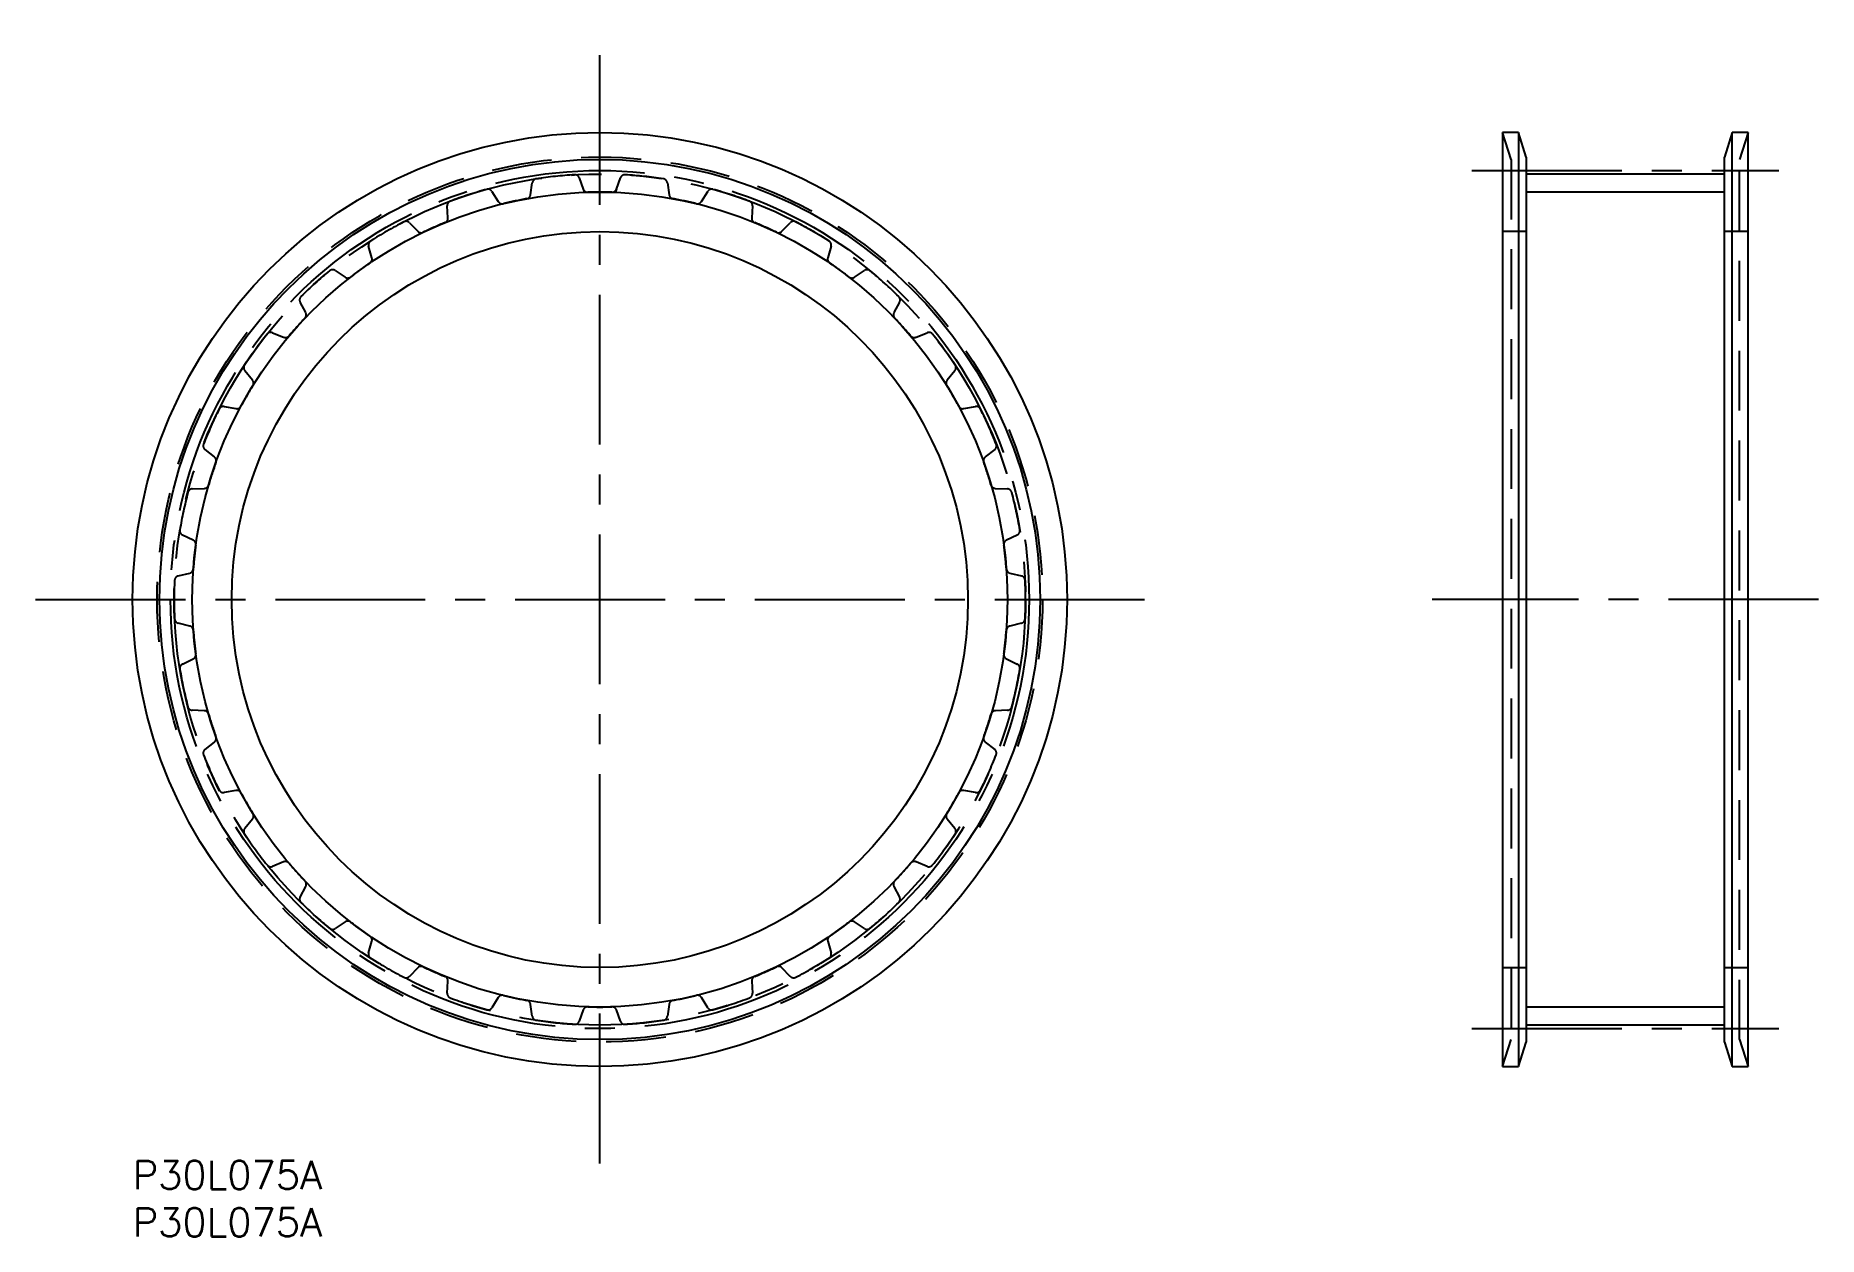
# Model space of a CAD drawing. Extents: x -10 to 179, y -8 to 119.
import ezdxf

# ---------------------------------------------------------------- set-up
doc = ezdxf.new("R2010")
doc.units = 0
doc.header["$LTSCALE"] = 0.5
for name, pattern in [('CENTER', [50.8, 31.75, -6.35, 6.35, -6.35]), ('DASHED', [19.05, 12.7, -6.35]), ('PHANTOM', [63.5, 31.75, -6.35, 6.35, -6.35, 6.35, -6.35])]:
    doc.linetypes.add(name, pattern=pattern)
for name, color, linetype in [('MSM_CENTER', 1, 'CENTER'), ('MSM_CONTINUOUS', 7, 'CONTINUOUS'), ('MSM_DASHED', 4, 'DASHED'), ('MSM_IMAGINARY', 6, 'PHANTOM'), ('MSM_NARROW', 5, 'CONTINUOUS'), ('MSM_PART_NUMBER', 7, 'CONTINUOUS')]:
    doc.layers.add(name, color=color, linetype=linetype)
doc.styles.get("Standard").update_dxf_attribs({"font": 'txt.shx', "height": 3, "bigfont": 'bigfont.shx'})

msp = doc.modelspace()

# ---------------------------------------------------------------- linework, layer by layer
at = {"layer": 'MSM_CENTER'}
for p, q in [((49.5, -0.27), (49.5, 119.27)), ((141.89, 104.98), (174.39, 104.98)), ((-10.27, 59.5), (109.27, 59.5)), ((178.59, 59.5), (137.69, 59.5)), ((141.89, 14.02), (174.39, 14.02))]:
    msp.add_line(p, q, dxfattribs=at)
msp.add_circle((49.5, 59.5), 45.48, dxfattribs=at)
at = {"layer": 'MSM_CONTINUOUS'}
for p, q in [((145.14, 109), (145.14, 10)), ((146.82, 109), (145.14, 109)), ((146.82, 109), (146.82, 10)), ((147.64, 106.4), (146.82, 109)), ((169.46, 109), (168.64, 106.4)), ((169.46, 10), (169.46, 109)), ((171.14, 109), (169.46, 109)), ((171.14, 10), (171.14, 109)), ((147.64, 106.4), (147.64, 12.6)), ((168.64, 12.6), (168.64, 106.4)), ((168.64, 104.6), (147.64, 104.6)), ((168.64, 14.4), (147.64, 14.4)), ((146.82, 10), (147.64, 12.6)), ((168.64, 12.6), (169.46, 10)), ((145.14, 10), (146.82, 10)), ((169.46, 10), (171.14, 10))]:
    msp.add_line(p, q, dxfattribs=at)
for radius in [49.5, 46.65, 39]:
    msp.add_circle((49.5, 59.5), radius, dxfattribs=at)
at = {"layer": 'MSM_DASHED'}
for p, q in [((146.04, 106.15), (145.14, 109)), ((171.14, 109), (170.24, 106.15)), ((146.04, 106.15), (146.04, 12.85)), ((170.24, 12.85), (170.24, 106.15)), ((47.32, 104.19), (47.75, 103)), ((51.25, 103), (51.68, 104.19)), ((38.07, 102.76), (38.74, 101.69)), ((42.17, 102.41), (42.34, 103.67)), ((56.66, 103.67), (56.83, 102.41)), ((60.26, 101.69), (60.93, 102.76)), ((33.4, 99.95), (33.32, 101.22)), ((65.68, 101.22), (65.6, 99.95)), ((29.33, 99.44), (30.21, 98.53)), ((68.79, 98.53), (69.67, 99.44)), ((147.64, 98.5), (145.14, 98.5)), ((171.14, 98.5), (168.64, 98.5)), ((25.35, 95.72), (25, 96.94)), ((74, 96.94), (73.65, 95.72)), ((21.46, 94.37), (22.52, 93.66)), ((76.48, 93.66), (77.54, 94.37)), ((18.34, 89.91), (17.75, 91.03)), ((81.25, 91.03), (80.66, 89.91)), ((14.83, 87.78), (16, 87.31)), ((83, 87.31), (84.17, 87.78)), ((12.7, 82.76), (11.89, 83.74)), ((87.11, 83.74), (86.3, 82.76)), ((9.7, 79.96), (10.95, 79.74)), ((88.05, 79.74), (89.3, 79.96)), ((8.67, 74.61), (7.67, 75.39)), ((91.33, 75.39), (90.33, 74.61)), ((6.32, 71.23), (7.59, 71.28)), ((91.41, 71.28), (92.68, 71.23)), ((6.42, 65.79), (5.28, 66.34)), ((93.72, 66.34), (92.58, 65.79)), ((4.82, 62), (6.06, 62.31)), ((92.94, 62.31), (94.18, 62)), ((6.06, 56.69), (4.82, 57)), ((94.18, 57), (92.94, 56.69)), ((5.28, 52.66), (6.42, 53.21)), ((92.58, 53.21), (93.72, 52.66)), ((7.59, 47.72), (6.32, 47.77)), ((92.68, 47.77), (91.41, 47.72)), ((7.67, 43.61), (8.67, 44.39)), ((90.33, 44.39), (91.33, 43.61)), ((10.95, 39.26), (9.7, 39.04)), ((89.3, 39.04), (88.05, 39.26)), ((11.89, 35.26), (12.7, 36.24)), ((86.3, 36.24), (87.11, 35.26)), ((16, 31.69), (14.83, 31.22)), ((84.17, 31.22), (83, 31.69)), ((17.75, 27.97), (18.34, 29.09)), ((80.66, 29.09), (81.25, 27.97)), ((22.52, 25.34), (21.46, 24.63)), ((77.54, 24.63), (76.48, 25.34)), ((25, 22.06), (25.35, 23.28)), ((73.65, 23.28), (74, 22.06)), ((30.21, 20.47), (29.33, 19.56)), ((33.32, 17.78), (33.4, 19.05)), ((65.6, 19.05), (65.68, 17.78)), ((69.67, 19.56), (68.79, 20.47)), ((145.14, 20.5), (147.64, 20.5)), ((168.64, 20.5), (171.14, 20.5)), ((38.74, 17.31), (38.07, 16.24)), ((60.93, 16.24), (60.26, 17.31)), ((42.34, 15.33), (42.17, 16.59)), ((47.75, 16), (47.32, 14.81)), ((51.68, 14.81), (51.25, 16)), ((56.83, 16.59), (56.66, 15.33)), ((145.14, 10), (146.04, 12.85)), ((170.24, 12.85), (171.14, 10))]:
    msp.add_line(p, q, dxfattribs=at)
msp.add_circle((49.5, 59.5), 46.9, dxfattribs=at)
for centre, radius, start, end in [((42.84, 103.6), 0.5, 98.5902, 172), ((49.5, 59.5), 45.1, 93.4098, 98.5902), ((46.85, 104.02), 0.5, 20, 93.4098), ((52.15, 104.02), 0.5, 86.5902, 160), ((49.5, 59.5), 45.1, 81.4098, 86.5902), ((56.16, 103.6), 0.5, 8, 81.4098), ((49.5, 59.5), 45.1, 105.4098, 110.5902), ((37.65, 102.5), 0.5, 32, 105.4098), ((49.5, 59.5), 43.19, 100.3222, 103.6778), ((41.67, 102.48), 0.5, 280.3222, 352), ((48.22, 103.17), 0.5, 200, 271.6778), ((49.5, 59.5), 43.19, 88.3222, 91.6778), ((50.78, 103.17), 0.5, 268.3222, 340), ((57.33, 102.48), 0.5, 188, 259.6778), ((49.5, 59.5), 43.19, 76.3222, 79.6778), ((61.35, 102.5), 0.5, 74.5902, 148), ((49.5, 59.5), 45.1, 69.4098, 74.5902), ((33.82, 101.25), 0.5, 110.5902, 184), ((39.17, 101.95), 0.5, 212, 283.6778), ((59.83, 101.95), 0.5, 256.3222, 328), ((65.18, 101.25), 0.5, 356, 69.4098), ((49.5, 59.5), 45.1, 117.4098, 122.5902), ((28.97, 99.09), 0.5, 44, 117.4098), ((30.57, 98.88), 0.5, 224, 295.6778), ((49.5, 59.5), 43.19, 112.3222, 115.6778), ((32.91, 99.92), 0.5, 292.3222, 4), ((66.09, 99.92), 0.5, 176, 247.6778), ((49.5, 59.5), 43.19, 64.3222, 67.6778), ((68.43, 98.88), 0.5, 244.3222, 316), ((70.03, 99.09), 0.5, 62.5902, 136), ((49.5, 59.5), 45.1, 57.4098, 62.5902), ((25.48, 97.08), 0.5, 122.5902, 196), ((73.52, 97.08), 0.5, 344, 57.4098), ((21.19, 93.96), 0.5, 56, 129.4098), ((49.5, 59.5), 43.19, 124.3222, 127.6778), ((24.87, 95.58), 0.5, 304.3222, 16), ((74.13, 95.58), 0.5, 164, 235.6778), ((49.5, 59.5), 43.19, 52.3222, 55.6778), ((77.81, 93.96), 0.5, 50.5902, 124), ((49.5, 59.5), 45.1, 129.4098, 134.5902), ((22.8, 94.08), 0.5, 236, 307.6778), ((76.2, 94.08), 0.5, 232.3222, 304), ((49.5, 59.5), 45.1, 45.4098, 50.5902), ((18.19, 91.26), 0.5, 134.5902, 208), ((80.81, 91.26), 0.5, 332, 45.4098), ((49.5, 59.5), 43.19, 136.3222, 139.6778), ((17.9, 89.67), 0.5, 316.3222, 28), ((81.1, 89.67), 0.5, 152, 223.6778), ((49.5, 59.5), 43.19, 40.3222, 43.6778), ((49.5, 59.5), 45.1, 141.4098, 146.5902), ((14.64, 87.32), 0.5, 68, 141.4098), ((16.19, 87.77), 0.5, 248, 319.6778), ((82.81, 87.77), 0.5, 220.3222, 292), ((84.36, 87.32), 0.5, 38.5902, 112), ((49.5, 59.5), 45.1, 33.4098, 38.5902), ((12.27, 84.06), 0.5, 146.5902, 220), ((86.73, 84.06), 0.5, 320, 33.4098), ((49.5, 59.5), 43.19, 148.3222, 151.6778), ((12.32, 82.44), 0.5, 328.3222, 40), ((86.68, 82.44), 0.5, 140, 211.6778), ((49.5, 59.5), 43.19, 28.3222, 31.6778), ((49.5, 59.5), 45.1, 153.4098, 158.5902), ((9.62, 79.46), 0.5, 80, 153.4098), ((11.04, 80.23), 0.5, 260, 331.6778), ((87.96, 80.23), 0.5, 208.3222, 280), ((89.38, 79.46), 0.5, 26.5902, 100), ((49.5, 59.5), 45.1, 21.4098, 26.5902), ((7.98, 75.78), 0.5, 158.5902, 232), ((91.02, 75.78), 0.5, 308, 21.4098), ((49.5, 59.5), 43.19, 160.3222, 163.6778), ((8.36, 74.21), 0.5, 340.3222, 52), ((90.64, 74.21), 0.5, 128, 199.6778), ((49.5, 59.5), 43.19, 16.3222, 19.6778), ((49.5, 59.5), 45.1, 165.4098, 170.5902), ((6.34, 70.73), 0.5, 92, 165.4098), ((7.57, 71.78), 0.5, 272, 343.6778), ((91.43, 71.78), 0.5, 196.3222, 268), ((92.66, 70.73), 0.5, 14.5902, 88), ((49.5, 59.5), 45.1, 9.4098, 14.5902), ((5.5, 66.79), 0.5, 170.5902, 244), ((93.5, 66.79), 0.5, 296, 9.4098), ((6.2, 65.34), 0.5, 352.3222, 64), ((49.5, 59.5), 43.19, 172.3222, 175.6778), ((92.8, 65.34), 0.5, 116, 187.6778), ((49.5, 59.5), 43.19, 4.3222, 7.6778), ((5.93, 62.79), 0.5, 284, 355.6778), ((93.07, 62.79), 0.5, 184.3222, 256), ((49.5, 59.5), 45.1, 177.4098, 182.5902), ((4.95, 61.52), 0.5, 104, 177.4098), ((94.05, 61.52), 0.5, 2.5902, 76), ((49.5, 59.5), 45.1, 357.4098, 2.5902), ((4.95, 57.48), 0.5, 182.5902, 256), ((5.93, 56.21), 0.5, 4.3222, 76), ((93.07, 56.21), 0.5, 104, 175.6778), ((94.05, 57.48), 0.5, 284, 357.4098), ((49.5, 59.5), 43.19, 184.3222, 187.6778), ((49.5, 59.5), 43.19, 352.3222, 355.6778), ((6.2, 53.66), 0.5, 296, 7.6778), ((92.8, 53.66), 0.5, 172.3222, 244), ((5.5, 52.21), 0.5, 116, 189.4098), ((49.5, 59.5), 45.1, 189.4098, 194.5902), ((49.5, 59.5), 45.1, 345.4098, 350.5902), ((93.5, 52.21), 0.5, 350.5902, 64), ((6.34, 48.27), 0.5, 194.5902, 268), ((7.57, 47.22), 0.5, 16.3222, 88), ((49.5, 59.5), 43.19, 196.3222, 199.6778), ((49.5, 59.5), 43.19, 340.3222, 343.6778), ((91.43, 47.22), 0.5, 92, 163.6778), ((92.66, 48.27), 0.5, 272, 345.4098), ((7.98, 43.22), 0.5, 128, 201.4098), ((8.36, 44.79), 0.5, 308, 19.6778), ((90.64, 44.79), 0.5, 160.3222, 232), ((91.02, 43.22), 0.5, 338.5902, 52), ((49.5, 59.5), 45.1, 201.4098, 206.5902), ((49.5, 59.5), 45.1, 333.4098, 338.5902), ((9.62, 39.54), 0.5, 206.5902, 280), ((11.04, 38.77), 0.5, 28.3222, 100), ((49.5, 59.5), 43.19, 208.3222, 211.6778), ((49.5, 59.5), 43.19, 328.3222, 331.6778), ((87.96, 38.77), 0.5, 80, 151.6778), ((89.38, 39.54), 0.5, 260, 333.4098), ((12.32, 36.56), 0.5, 320, 31.6778), ((86.68, 36.56), 0.5, 148.3222, 220), ((12.27, 34.94), 0.5, 140, 213.4098), ((49.5, 59.5), 45.1, 213.4098, 218.5902), ((49.5, 59.5), 45.1, 321.4098, 326.5902), ((86.73, 34.94), 0.5, 326.5902, 40), ((14.64, 31.68), 0.5, 218.5902, 292), ((16.19, 31.23), 0.5, 40.3222, 112), ((49.5, 59.5), 43.19, 220.3222, 223.6778), ((49.5, 59.5), 43.19, 316.3222, 319.6778), ((82.81, 31.23), 0.5, 68, 139.6778), ((84.36, 31.68), 0.5, 248, 321.4098), ((17.9, 29.33), 0.5, 332, 43.6778), ((81.1, 29.33), 0.5, 136.3222, 208), ((18.19, 27.74), 0.5, 152, 225.4098), ((49.5, 59.5), 45.1, 225.4098, 230.5902), ((49.5, 59.5), 45.1, 309.4098, 314.5902), ((80.81, 27.74), 0.5, 314.5902, 28), ((21.19, 25.04), 0.5, 230.5902, 304), ((22.8, 24.92), 0.5, 52.3222, 124), ((49.5, 59.5), 43.19, 232.3222, 235.6778), ((49.5, 59.5), 43.19, 304.3222, 307.6778), ((76.2, 24.92), 0.5, 56, 127.6778), ((77.81, 25.04), 0.5, 236, 309.4098), ((24.87, 23.42), 0.5, 344, 55.6778), ((74.13, 23.42), 0.5, 124.3222, 196), ((25.48, 21.92), 0.5, 164, 237.4098), ((49.5, 59.5), 45.1, 237.4098, 242.5902), ((49.5, 59.5), 45.1, 297.4098, 302.5902), ((73.52, 21.92), 0.5, 302.5902, 16), ((28.97, 19.91), 0.5, 242.5902, 316), ((30.57, 20.12), 0.5, 64.3222, 136), ((49.5, 59.5), 43.19, 244.3222, 247.6778), ((32.91, 19.08), 0.5, 356, 67.6778), ((66.09, 19.08), 0.5, 112.3222, 184), ((49.5, 59.5), 43.19, 292.3222, 295.6778), ((68.43, 20.12), 0.5, 44, 115.6778), ((70.03, 19.91), 0.5, 224, 297.4098), ((33.82, 17.75), 0.5, 176, 249.4098), ((49.5, 59.5), 45.1, 249.4098, 254.5902), ((39.17, 17.05), 0.5, 76.3222, 148), ((49.5, 59.5), 43.19, 256.3222, 259.6778), ((41.67, 16.52), 0.5, 8, 79.6778), ((57.33, 16.52), 0.5, 100.3222, 172), ((49.5, 59.5), 43.19, 280.3222, 283.6778), ((59.83, 17.05), 0.5, 32, 103.6778), ((49.5, 59.5), 45.1, 285.4098, 290.5902), ((65.18, 17.75), 0.5, 290.5902, 4), ((37.65, 16.5), 0.5, 254.5902, 328), ((42.84, 15.4), 0.5, 188, 261.4098), ((48.22, 15.83), 0.5, 88.3222, 160), ((49.5, 59.5), 43.19, 268.3222, 271.6778), ((50.78, 15.83), 0.5, 20, 91.6778), ((56.16, 15.4), 0.5, 278.5902, 352), ((61.35, 16.5), 0.5, 212, 285.4098), ((49.5, 59.5), 45.1, 261.4098, 266.5902), ((46.85, 14.98), 0.5, 266.5902, 340), ((52.15, 14.98), 0.5, 200, 273.4098), ((49.5, 59.5), 45.1, 273.4098, 278.5902)]:
    msp.add_arc(centre, radius, start, end, dxfattribs=at)
at = {"layer": 'MSM_IMAGINARY'}
msp.add_circle((49.5, 59.5), 45.1, dxfattribs=at)
at = {"layer": 'MSM_NARROW'}
for p, q in [((47.75, 103), (47.88, 102.66)), ((51.25, 103), (51.13, 102.66)), ((168.64, 102.69), (147.64, 102.69)), ((168.64, 16.31), (147.64, 16.31))]:
    msp.add_line(p, q, dxfattribs=at)
msp.add_circle((49.5, 59.5), 43.19, dxfattribs=at)

# ---------------------------------------------------------------- texts
at = {"layer": 'MSM_PART_NUMBER'}
for p in [(0, -3), (0, -8)]:
    msp.add_text('P30L075A', height=3, dxfattribs=at).set_placement(p)

doc.saveas('drawing.dxf')
